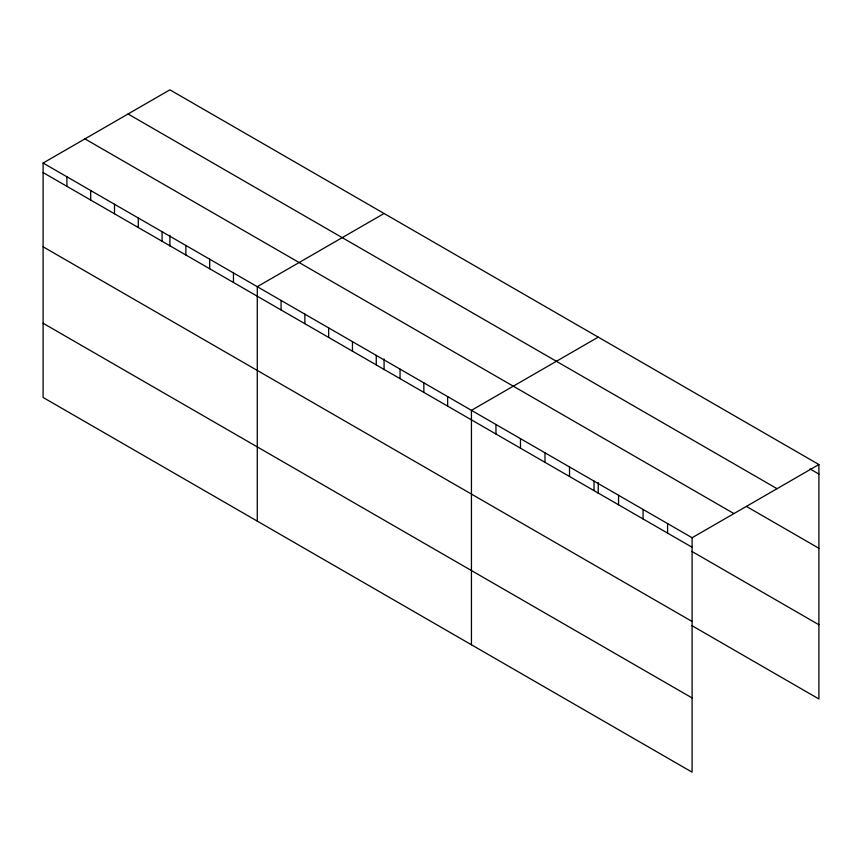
<?xml version="1.0" encoding="UTF-8"?>
<svg xmlns="http://www.w3.org/2000/svg" width="862" height="862" viewBox="0 0 862 862"><rect width="100%" height="100%" fill="white"/><g stroke="black" fill="none" stroke-linecap="round" stroke-linejoin="round"><path stroke-width="1.29" d="M43.1 163.037L692.1 537.737L692.1 772.169L43.1 397.468L43.1 163.037L169.9 89.831L818.9 464.532L818.9 698.963L691.852 625.607M384.075 213.485L257.275 286.69L257.275 521.122M598.239 337.128L471.439 410.344L471.439 644.776M692.1 537.737L818.9 464.532M809.989 468.906L818.9 474.057M128.061 113.989L777.061 488.689M746.46 506.457L818.9 548.275M84.939 138.879L733.939 513.58M43.1 172.572L692.1 547.262M691.852 551.389L818.9 624.745M43.1 246.791L692.1 621.48M43.1 323.25L692.1 697.951M667.587 523.579L667.587 533.115M643.063 509.42L643.063 518.956M618.55 495.273L618.55 504.798M598.239 482.591L598.239 493.323M594.026 481.115L594.026 490.64M569.513 466.956L569.513 476.492M544.989 452.809L544.989 462.334M520.476 438.65L520.476 448.175M495.962 424.492L495.962 434.028M447.647 396.595L447.647 406.131M423.845 382.857L423.845 392.393M400.054 369.119L400.054 378.655M384.075 358.937L384.075 369.669M376.252 355.381L376.252 364.917M352.461 341.643L352.461 351.179M328.659 327.905L328.659 337.441M304.868 314.167L304.868 323.692M281.066 300.429L281.066 309.954M233.473 272.952L233.473 282.477M209.681 259.214L209.681 268.739M185.88 245.476L185.88 255.001M169.9 235.294L169.9 246.026M162.088 231.738L162.088 241.263M138.286 218L138.286 227.525M114.495 204.251L114.495 213.787M90.693 190.513L90.693 200.049M66.902 176.775L66.902 186.311"/></g></svg>
